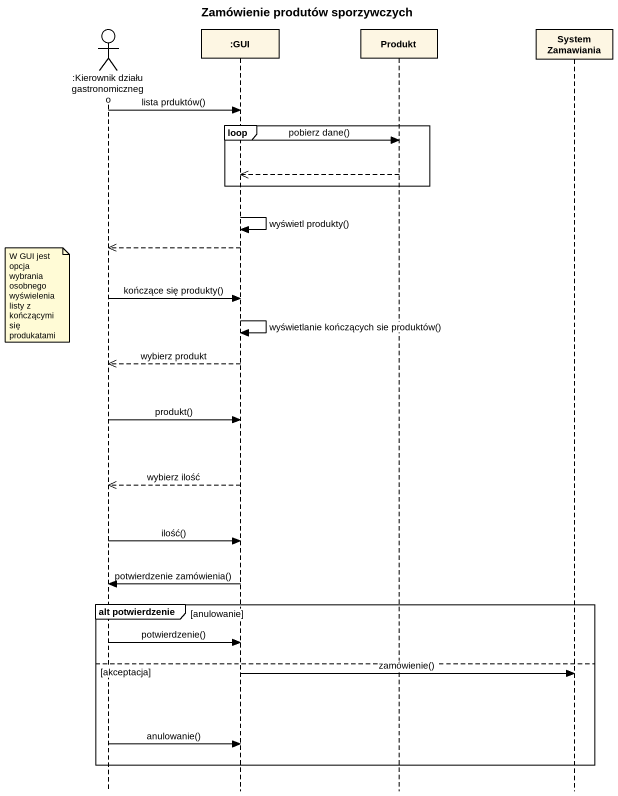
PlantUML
@startuml
title Zamówienie produtów sporzywczych
hide footbox
actor ":Kierownik działu gastronomicznego" as Kierownik_działu
participant ":GUI" as GUI
participant Produkt
participant "System Zamawiania" as System_Zamawiania

Kierownik_działu -> GUI : lista prduktów()
loop
  GUI -> Produkt : pobierz dane()
  Produkt -->> GUI
end
GUI -> GUI : wyświetl produkty()
GUI -->> Kierownik_działu
note left of Kierownik_działu : W GUI jest opcja wybrania osobnego wyświelenia listy z kończącymi się produkatami
Kierownik_działu -> GUI : kończące się produkty()
GUI -> GUI : wyświetlanie kończących sie produktów()
GUI -->> Kierownik_działu : wybierz produkt
Kierownik_działu -> GUI : produkt()
GUI -->> Kierownik_działu : wybierz ilość
Kierownik_działu -> GUI : ilość()
GUI -> Kierownik_działu : potwierdzenie zamówienia()
group alt potwierdzenie [anulowanie]
  Kierownik_działu -> GUI : potwierdzenie()
else akceptacja
  GUI -> System_Zamawiania : zamówienie()
  Kierownik_działu -> GUI : anulowanie()
end
@enduml
